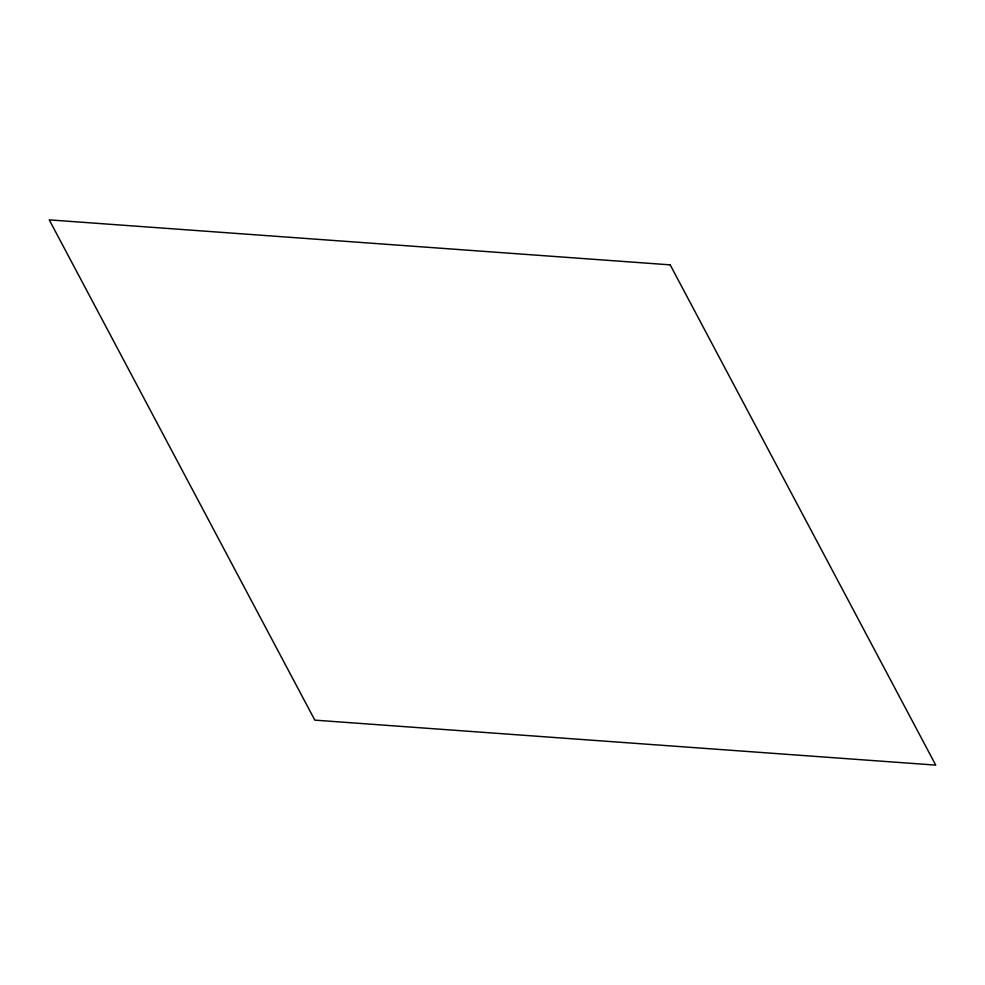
<?xml version="1.0" encoding="UTF-8"?>
<svg xmlns="http://www.w3.org/2000/svg" width="985" height="985" viewBox="0 0 985 985"><rect width="100%" height="100%" fill="white"/><g stroke="black" fill="none" stroke-linecap="round" stroke-linejoin="round"><path stroke-width="1.48" d="M670.182 264.854L49.25 219.877L314.818 720.146L935.75 765.123L670.182 264.854"/></g></svg>
